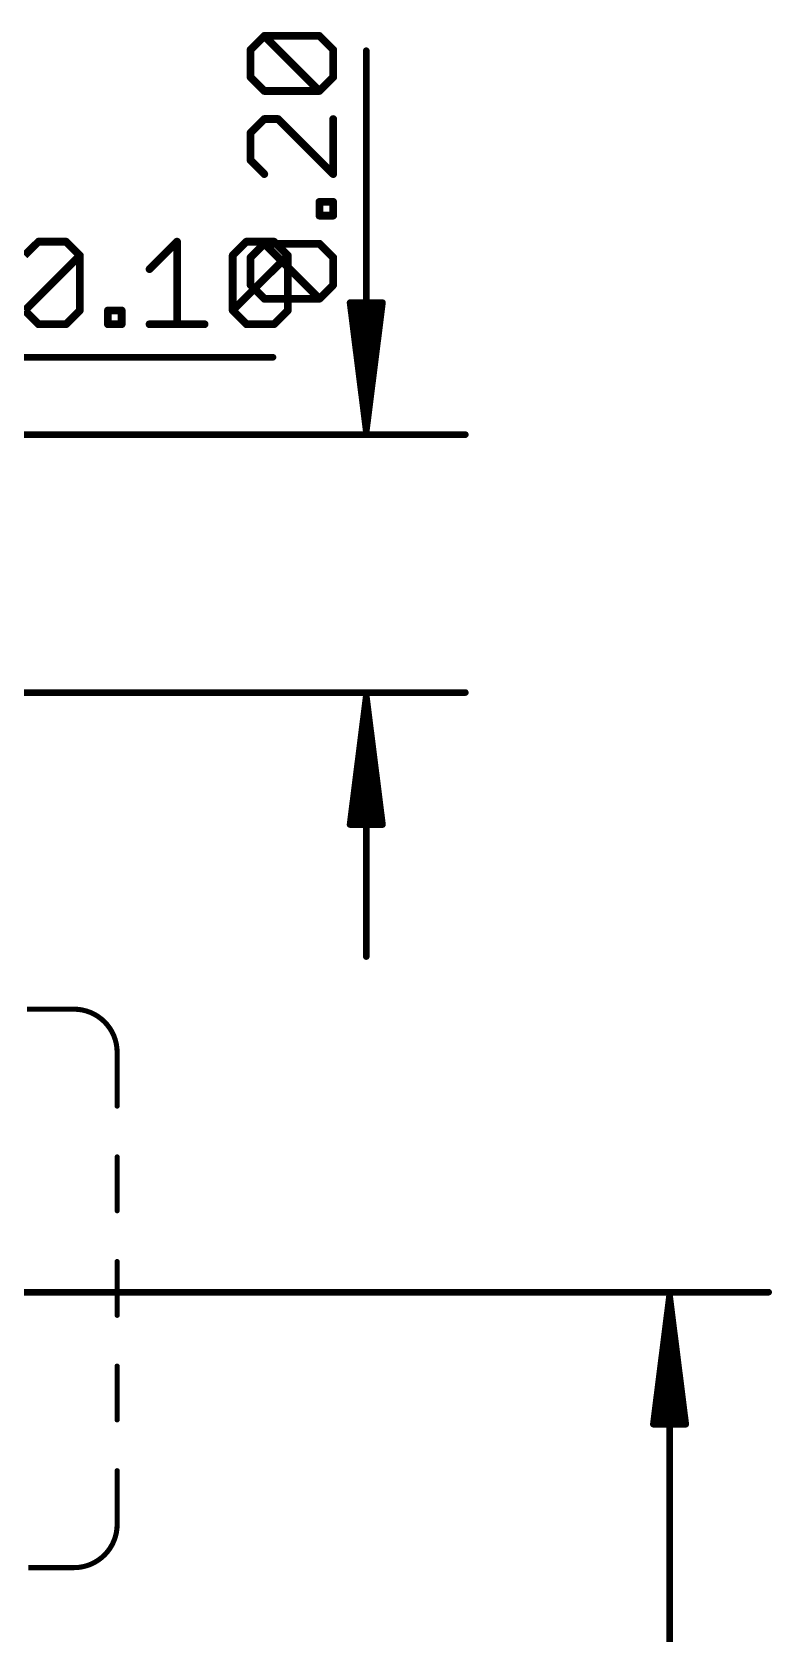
# Model space of a CAD drawing. Extents: x -7.8 to 82.2, y -8.5 to 61.7.
# Drawn here: x 67.59 to 82.15, y 28.96 to 60.51 of the extents above; entities that cross this region are included whole.
import ezdxf

# ---------------------------------------------------------------- set-up
doc = ezdxf.new("R2010")
doc.units = 0
doc.layers.add('47', color=253, linetype='CONTINUOUS')
doc.layers.add('51', color=253, linetype='CONTINUOUS')

msp = doc.modelspace()

# ---------------------------------------------------------------- linework, layer by layer
at = {"layer": '47'}
for points, const_width in [([(71.8903, 60.1606), (72.1615, 60.4318)], 0.1524), ([(72.1615, 60.4318), (73.2461, 60.4318)], 0.1524), ([(73.2461, 59.3471), (72.1615, 60.4318)], 0.1524), ([(73.2461, 60.4318), (73.5173, 60.1606)], 0.1524), ([(71.8903, 59.6183), (71.8903, 60.1606)], 0.1524), ([(73.5173, 60.1606), (73.5173, 59.6183)], 0.1524), ([(74.168, 52.643), (74.168, 60.1408)], 0.13), ([(72.1615, 59.3471), (71.8903, 59.6183)], 0.1524), ([(73.5173, 59.6183), (73.2461, 59.3471)], 0.1524), ([(73.2461, 59.3471), (72.1615, 59.3471)], 0.1524), ([(72.1615, 58.7946), (71.8903, 58.5234)], 0.1524), ([(72.4326, 58.7946), (72.1615, 58.7946)], 0.1524), ([(73.5173, 57.7099), (72.4326, 58.7946)], 0.1524), ([(73.5173, 58.7946), (73.5173, 57.7099)], 0.1524), ([(71.8903, 58.5234), (71.8903, 57.9811)], 0.1524), ([(71.8903, 57.9811), (72.1615, 57.7099)], 0.1524), ([(73.2461, 56.8914), (73.2461, 57.1625)], 0.1524), ([(73.2461, 57.1625), (73.5173, 57.1625)], 0.1524), ([(73.5173, 57.1625), (73.5173, 56.8914)], 0.1524), ([(73.5173, 56.8914), (73.2461, 56.8914)], 0.1524), ([(67.4462, 56.1085), (67.7174, 56.3797)], 0.1524), ([(67.4462, 55.0239), (68.5309, 56.1085)], 0.1524), ([(67.7174, 56.3797), (68.2597, 56.3797)], 0.1524), ([(68.2597, 56.3797), (68.5309, 56.1085)], 0.1524), ([(68.5309, 56.1085), (68.5309, 55.0239)], 0.1524), ([(69.9019, 55.8374), (70.4443, 56.3797)], 0.1524), ([(70.4443, 56.3797), (70.4443, 54.7527)], 0.1524), ([(71.5391, 56.1085), (71.8103, 56.3797)], 0.1524), ([(71.5391, 55.0239), (71.5391, 56.1085)], 0.1524), ([(71.5391, 55.0239), (72.6238, 56.1085)], 0.1524), ([(71.8103, 56.3797), (72.3526, 56.3797)], 0.1524), ([(71.8903, 56.0677), (72.1615, 56.3389)], 0.1524), ([(72.1615, 56.3389), (73.2461, 56.3389)], 0.1524), ([(73.2461, 55.2542), (72.1615, 56.3389)], 0.1524), ([(72.3526, 56.3797), (72.6238, 56.1085)], 0.1524), ([(72.6238, 56.1085), (72.6238, 55.0239)], 0.1524), ([(73.2461, 56.3389), (73.5173, 56.0677)], 0.1524), ([(71.8903, 55.5254), (71.8903, 56.0677)], 0.1524), ([(73.5173, 56.0677), (73.5173, 55.5254)], 0.1524), ([(72.1615, 55.2542), (71.8903, 55.5254)], 0.1524), ([(73.5173, 55.5254), (73.2461, 55.2542)], 0.1524), ([(73.2461, 55.2542), (72.1615, 55.2542)], 0.1524), ([(74.168, 52.643), (73.8488, 55.178)], 0.13), ([(73.8488, 55.178), (74.4872, 55.178)], 0.13), ([(74.168, 52.643), (73.908, 55.178)], 0.13), ([(74.168, 52.643), (74.038, 55.178)], 0.13), ([(74.4872, 55.178), (74.168, 52.643)], 0.13), ([(74.298, 55.178), (74.168, 52.643)], 0.13), ([(74.428, 55.178), (74.168, 52.643)], 0.13), ([(67.7174, 54.7527), (67.4462, 55.0239)], 0.1524), ([(68.5309, 55.0239), (68.2597, 54.7527)], 0.1524), ([(69.0834, 54.7527), (69.0834, 55.0239)], 0.1524), ([(69.0834, 55.0239), (69.3545, 55.0239)], 0.1524), ([(69.3545, 55.0239), (69.3545, 54.7527)], 0.1524), ([(71.8103, 54.7527), (71.5391, 55.0239)], 0.1524), ([(72.6238, 55.0239), (72.3526, 54.7527)], 0.1524), ([(68.2597, 54.7527), (67.7174, 54.7527)], 0.1524), ([(69.3545, 54.7527), (69.0834, 54.7527)], 0.1524), ([(69.9019, 54.7527), (70.9866, 54.7527)], 0.1524), ([(72.3526, 54.7527), (71.8103, 54.7527)], 0.1524), ([(64.835, 54.102), (72.3328, 54.102)], 0.13), ([(43.561, 52.578), (76.118, 52.578)], 0.13), ([(45.339, 47.498), (76.118, 47.498)], 0.13), ([(74.168, 47.433), (73.8488, 44.898)], 0.13), ([(74.168, 47.433), (73.908, 44.898)], 0.13), ([(74.168, 47.433), (74.038, 44.898)], 0.13), ([(74.168, 47.433), (74.168, 42.298)], 0.13), ([(74.4872, 44.898), (74.168, 47.433)], 0.13), ([(74.298, 44.898), (74.168, 47.433)], 0.13), ([(74.428, 44.898), (74.168, 47.433)], 0.13), ([(73.8488, 44.898), (74.4872, 44.898)], 0.13), ([(61.976, 35.687), (82.087, 35.687)], 0.13), ([(80.137, 35.622), (79.8178, 33.087)], 0.13), ([(80.137, 35.622), (79.877, 33.087)], 0.13), ([(80.137, 35.622), (80.007, 33.087)], 0.13), ([(80.137, 0.065), (80.137, 35.622)], 0.13), ([(80.4562, 33.087), (80.137, 35.622)], 0.13), ([(80.267, 33.087), (80.137, 35.622)], 0.13), ([(80.397, 33.087), (80.137, 35.622)], 0.13), ([(79.8178, 33.087), (80.4562, 33.087)], 0.13)]:
    msp.add_lwpolyline(points, dxfattribs=dict(at, const_width=const_width))
for points, const_width in [([(72.1884, 60.4587, 1), (72.1345, 60.4048)], 0.0762), ([(72.1615, 60.4699, 1), (72.1615, 60.3937)], 0.0762), ([(72.1884, 60.4048, 1), (72.1345, 60.4587)], 0.0762), ([(73.2731, 60.4587, 1), (73.2192, 60.4048)], 0.0762), ([(73.2461, 60.3937, 1), (73.2461, 60.4699)], 0.0762), ([(71.9284, 60.1606, 1), (71.8522, 60.1606)], 0.0762), ([(71.8634, 60.1875, 1), (71.9173, 60.1336)], 0.0762), ([(73.5554, 60.1606, 1), (73.4792, 60.1606)], 0.0762), ([(73.4904, 60.1336, 1), (73.5442, 60.1875)], 0.0762), ([(74.2005, 60.1408, 1), (74.1355, 60.1408)], 0.065), ([(71.9173, 59.6452, 1), (71.8634, 59.5913)], 0.0762), ([(71.8522, 59.6183, 1), (71.9284, 59.6183)], 0.0762), ([(73.4792, 59.6183, 1), (73.5554, 59.6183)], 0.0762), ([(73.5442, 59.5913, 1), (73.4904, 59.6452)], 0.0762), ([(72.1615, 59.3852, 1), (72.1615, 59.309)], 0.0762), ([(72.1345, 59.3201, 1), (72.1884, 59.374)], 0.0762), ([(73.2192, 59.374, 1), (73.2731, 59.3201)], 0.0762), ([(73.2192, 59.3201, 1), (73.2731, 59.374)], 0.0762), ([(73.2461, 59.309, 1), (73.2461, 59.3852)], 0.0762), ([(72.1615, 58.8327, 1), (72.1615, 58.7565)], 0.0762), ([(72.1884, 58.7677, 1), (72.1345, 58.8215)], 0.0762), ([(72.4596, 58.8215, 1), (72.4057, 58.7677)], 0.0762), ([(72.4326, 58.7565, 1), (72.4326, 58.8327)], 0.0762), ([(73.5554, 58.7946, 1), (73.4792, 58.7946)], 0.0762), ([(71.9284, 58.5234, 1), (71.8522, 58.5234)], 0.0762), ([(71.8634, 58.5504, 1), (71.9173, 58.4965)], 0.0762), ([(71.9173, 58.008, 1), (71.8634, 57.9542)], 0.0762), ([(71.8522, 57.9811, 1), (71.9284, 57.9811)], 0.0762), ([(72.1345, 57.683, 1), (72.1884, 57.7369)], 0.0762), ([(73.4792, 57.7099, 1), (73.5554, 57.7099)], 0.0762), ([(73.4904, 57.683, 1), (73.5442, 57.7369)], 0.0762), ([(73.2842, 57.1625, 1), (73.208, 57.1625)], 0.0762), ([(73.2461, 57.2006, 1), (73.2461, 57.1244)], 0.0762), ([(73.5554, 57.1625, 1), (73.4792, 57.1625)], 0.0762), ([(73.5173, 57.1244, 1), (73.5173, 57.2006)], 0.0762), ([(73.2461, 56.9295, 1), (73.2461, 56.8533)], 0.0762), ([(73.208, 56.8914, 1), (73.2842, 56.8914)], 0.0762), ([(73.4792, 56.8914, 1), (73.5554, 56.8914)], 0.0762), ([(73.5173, 56.8533, 1), (73.5173, 56.9295)], 0.0762), ([(67.7174, 56.4178, 1), (67.7174, 56.3416)], 0.0762), ([(67.7443, 56.3527, 1), (67.6904, 56.4066)], 0.0762), ([(68.2866, 56.4066, 1), (68.2328, 56.3527)], 0.0762), ([(68.2597, 56.3416, 1), (68.2597, 56.4178)], 0.0762), ([(68.569, 56.1085, 1), (68.4928, 56.1085)], 0.0762), ([(68.5578, 56.0816, 1), (68.5039, 56.1355)], 0.0762), ([(68.5039, 56.0816, 1), (68.5578, 56.1355)], 0.0762), ([(70.4824, 56.3797, 1), (70.4062, 56.3797)], 0.0762), ([(70.4712, 56.3527, 1), (70.4173, 56.4066)], 0.0762), ([(71.5121, 56.1355, 1), (71.566, 56.0816)], 0.0762), ([(71.5772, 56.1085, 1), (71.501, 56.1085)], 0.0762), ([(71.8103, 56.4178, 1), (71.8103, 56.3416)], 0.0762), ([(71.8372, 56.3527, 1), (71.7833, 56.4066)], 0.0762), ([(72.1884, 56.3658, 1), (72.1345, 56.3119)], 0.0762), ([(72.1615, 56.377, 1), (72.1615, 56.3008)], 0.0762), ([(72.1884, 56.3119, 1), (72.1345, 56.3658)], 0.0762), ([(72.3795, 56.4066, 1), (72.3256, 56.3527)], 0.0762), ([(72.3526, 56.3416, 1), (72.3526, 56.4178)], 0.0762), ([(72.6619, 56.1085, 1), (72.5857, 56.1085)], 0.0762), ([(72.6507, 56.0816, 1), (72.5968, 56.1355)], 0.0762), ([(72.5968, 56.0816, 1), (72.6507, 56.1355)], 0.0762), ([(73.2731, 56.3658, 1), (73.2192, 56.3119)], 0.0762), ([(73.2461, 56.3008, 1), (73.2461, 56.377)], 0.0762), ([(69.875, 55.8643, 1), (69.9289, 55.8104)], 0.0762), ([(71.9284, 56.0677, 1), (71.8522, 56.0677)], 0.0762), ([(71.8634, 56.0946, 1), (71.9173, 56.0408)], 0.0762), ([(73.5554, 56.0677, 1), (73.4792, 56.0677)], 0.0762), ([(73.4904, 56.0408, 1), (73.5442, 56.0946)], 0.0762), ([(71.9173, 55.5523, 1), (71.8634, 55.4984)], 0.0762), ([(71.8522, 55.5254, 1), (71.9284, 55.5254)], 0.0762), ([(73.4792, 55.5254, 1), (73.5554, 55.5254)], 0.0762), ([(73.5442, 55.4984, 1), (73.4904, 55.5523)], 0.0762), ([(72.1615, 55.2923, 1), (72.1615, 55.2161)], 0.0762), ([(72.1345, 55.2273, 1), (72.1884, 55.2811)], 0.0762), ([(73.2192, 55.2811, 1), (73.2731, 55.2273)], 0.0762), ([(73.2192, 55.2273, 1), (73.2731, 55.2811)], 0.0762), ([(73.2461, 55.2161, 1), (73.2461, 55.2923)], 0.0762), ([(73.881, 55.1821, 1), (73.8165, 55.1739)], 0.065), ([(73.8488, 55.2105, 1), (73.8488, 55.1455)], 0.065), ([(73.9403, 55.1813, 1), (73.8757, 55.1747)], 0.065), ([(74.0705, 55.1797, 1), (74.0055, 55.1763)], 0.065), ([(74.3305, 55.1763, 1), (74.2655, 55.1797)], 0.065), ([(74.4603, 55.1747, 1), (74.3957, 55.1813)], 0.065), ([(74.5195, 55.1739, 1), (74.455, 55.1821)], 0.065), ([(74.4872, 55.1455, 1), (74.4872, 55.2105)], 0.065), ([(68.4928, 55.0239, 1), (68.569, 55.0239)], 0.0762), ([(68.5578, 54.9969, 1), (68.5039, 55.0508)], 0.0762), ([(69.1215, 55.0239, 1), (69.0453, 55.0239)], 0.0762), ([(69.0834, 55.062, 1), (69.0834, 54.9858)], 0.0762), ([(69.3926, 55.0239, 1), (69.3164, 55.0239)], 0.0762), ([(69.3545, 54.9858, 1), (69.3545, 55.062)], 0.0762), ([(71.566, 55.0508, 1), (71.5121, 54.9969)], 0.0762), ([(71.5121, 55.0508, 1), (71.566, 54.9969)], 0.0762), ([(71.501, 55.0239, 1), (71.5772, 55.0239)], 0.0762), ([(72.5857, 55.0239, 1), (72.6619, 55.0239)], 0.0762), ([(72.6507, 54.9969, 1), (72.5968, 55.0508)], 0.0762), ([(67.7174, 54.7908, 1), (67.7174, 54.7146)], 0.0762), ([(67.6904, 54.7258, 1), (67.7443, 54.7796)], 0.0762), ([(68.2328, 54.7796, 1), (68.2866, 54.7258)], 0.0762), ([(68.2597, 54.7146, 1), (68.2597, 54.7908)], 0.0762), ([(69.0834, 54.7908, 1), (69.0834, 54.7146)], 0.0762), ([(69.0453, 54.7527, 1), (69.1215, 54.7527)], 0.0762), ([(69.3164, 54.7527, 1), (69.3926, 54.7527)], 0.0762), ([(69.3545, 54.7146, 1), (69.3545, 54.7908)], 0.0762), ([(69.9019, 54.7908, 1), (69.9019, 54.7146)], 0.0762), ([(70.4062, 54.7527, 1), (70.4824, 54.7527)], 0.0762), ([(70.9866, 54.7146, 1), (70.9866, 54.7908)], 0.0762), ([(71.8103, 54.7908, 1), (71.8103, 54.7146)], 0.0762), ([(71.7833, 54.7258, 1), (71.8372, 54.7796)], 0.0762), ([(72.3256, 54.7796, 1), (72.3795, 54.7258)], 0.0762), ([(72.3526, 54.7146, 1), (72.3526, 54.7908)], 0.0762), ([(72.3328, 54.0695, 1), (72.3328, 54.1345)], 0.065), ([(74.1358, 52.6471, 1), (74.2002, 52.6389)], 0.065), ([(74.1357, 52.6463, 1), (74.2003, 52.6397)], 0.065), ([(74.1355, 52.6413, 1), (74.2005, 52.6447)], 0.065), ([(74.1355, 52.6447, 1), (74.2005, 52.6413)], 0.065), ([(74.1355, 52.643, 1), (74.2005, 52.643)], 0.065), ([(74.1357, 52.6397, 1), (74.2003, 52.6463)], 0.065), ([(74.1358, 52.6389, 1), (74.2002, 52.6471)], 0.065), ([(76.118, 52.5455, 1), (76.118, 52.6105)], 0.065), ([(74.2005, 47.433, 1), (74.1355, 47.433)], 0.065), ([(74.2002, 47.4371, 1), (74.1358, 47.4289)], 0.065), ([(74.2005, 47.4313, 1), (74.1355, 47.4347)], 0.065), ([(74.2005, 47.4347, 1), (74.1355, 47.4313)], 0.065), ([(74.2003, 47.4363, 1), (74.1357, 47.4297)], 0.065), ([(74.2003, 47.4297, 1), (74.1357, 47.4363)], 0.065), ([(74.2002, 47.4289, 1), (74.1358, 47.4371)], 0.065), ([(76.118, 47.4655, 1), (76.118, 47.5305)], 0.065), ([(73.8165, 44.9021, 1), (73.881, 44.8939)], 0.065), ([(73.8488, 44.9305, 1), (73.8488, 44.8655)], 0.065), ([(73.8757, 44.9013, 1), (73.9403, 44.8947)], 0.065), ([(74.0055, 44.8997, 1), (74.0705, 44.8963)], 0.065), ([(74.2655, 44.8963, 1), (74.3305, 44.8997)], 0.065), ([(74.3957, 44.8947, 1), (74.4603, 44.9013)], 0.065), ([(74.455, 44.8939, 1), (74.5195, 44.9021)], 0.065), ([(74.4872, 44.8655, 1), (74.4872, 44.9305)], 0.065), ([(74.1355, 42.298, 1), (74.2005, 42.298)], 0.065), ([(80.1695, 35.622, 1), (80.1045, 35.622)], 0.065), ([(80.1692, 35.6261, 1), (80.1048, 35.6179)], 0.065), ([(80.1695, 35.6203, 1), (80.1045, 35.6237)], 0.065), ([(80.1695, 35.6237, 1), (80.1045, 35.6203)], 0.065), ([(80.1693, 35.6253, 1), (80.1047, 35.6187)], 0.065), ([(80.1693, 35.6187, 1), (80.1047, 35.6253)], 0.065), ([(80.1692, 35.6179, 1), (80.1048, 35.6261)], 0.065), ([(82.087, 35.6545, 1), (82.087, 35.7195)], 0.065), ([(79.8178, 33.1195, 1), (79.8178, 33.0545)], 0.065), ([(80.4562, 33.0545, 1), (80.4562, 33.1195)], 0.065), ([(79.7855, 33.0911, 1), (79.85, 33.0829)], 0.065), ([(79.8447, 33.0903, 1), (79.9093, 33.0837)], 0.065), ([(79.9745, 33.0887, 1), (80.0395, 33.0853)], 0.065), ([(80.2345, 33.0853, 1), (80.2995, 33.0887)], 0.065), ([(80.3647, 33.0837, 1), (80.4293, 33.0903)], 0.065), ([(80.424, 33.0829, 1), (80.4885, 33.0911)], 0.065)]:
    msp.add_lwpolyline(points, format="xyb", dxfattribs=dict(at, const_width=const_width))
at = {"layer": '51', "const_width": 0.1}
for points in [[(68.415, 41.262), (67.49, 41.262)], [(69.265, 39.352), (69.265, 40.412)], [(69.265, 37.292), (69.265, 38.352)], [(69.265, 35.232), (69.265, 36.292)], [(69.265, 33.172), (69.265, 34.232)], [(69.265, 31.112), (69.265, 32.172)], [(67.515, 30.262), (68.415, 30.262)]]:
    msp.add_lwpolyline(points, dxfattribs=at)
at = {"layer": '51'}
for points, const_width in [([(69.265, 40.412, 0.4142), (68.415, 41.262)], 0.1), ([(68.415, 41.287, 1), (68.415, 41.237)], 0.05), ([(68.415, 41.237, 1), (68.415, 41.287)], 0.05), ([(69.29, 40.412, 1), (69.24, 40.412)], 0.05), ([(69.24, 40.412, 1), (69.29, 40.412)], 0.05), ([(69.24, 39.352, 1), (69.29, 39.352)], 0.05), ([(69.29, 38.352, 1), (69.24, 38.352)], 0.05), ([(69.24, 37.292, 1), (69.29, 37.292)], 0.05), ([(69.29, 36.292, 1), (69.24, 36.292)], 0.05), ([(69.24, 35.232, 1), (69.29, 35.232)], 0.05), ([(69.29, 34.232, 1), (69.24, 34.232)], 0.05), ([(69.24, 33.172, 1), (69.29, 33.172)], 0.05), ([(69.29, 32.172, 1), (69.24, 32.172)], 0.05), ([(68.415, 30.262, 0.4142), (69.265, 31.112)], 0.1), ([(69.29, 31.112, 1), (69.24, 31.112)], 0.05), ([(69.24, 31.112, 1), (69.29, 31.112)], 0.05), ([(68.415, 30.287, 1), (68.415, 30.237)], 0.05), ([(68.415, 30.237, 1), (68.415, 30.287)], 0.05)]:
    msp.add_lwpolyline(points, format="xyb", dxfattribs=dict(at, const_width=const_width))

doc.saveas('drawing.dxf')
